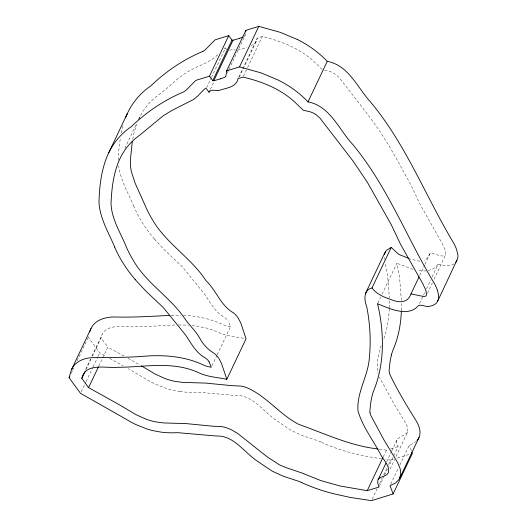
<?xml version="1.0" encoding="UTF-8"?>
<svg xmlns="http://www.w3.org/2000/svg" width="527" height="527" viewBox="0 0 527 527"><rect width="100%" height="100%" fill="white"/><g stroke="black" fill="none" stroke-linecap="round" stroke-linejoin="round"><path stroke-width="0.4" stroke-dasharray="2.63 1.98" d="M118.252 160.274L118.865 149.661L120.38 137.692M389.315 307.985L389.413 299.455M401.396 310.298L401.488 303.624M389.295 308.756C388.814 319.362 387.055 329.955 383.419 339.955M245.444 33.511L245.292 34.637A5.257 3.702 25.4 0 1 244.653 36.152M132.705 139.359L134.102 132.659L136.704 124.062M121.243 132.923L122.91 125.881M322.142 69.485L313.46 61A65.585 46.211 25.4 0 0 303.815 53.517C291.286 45.138 276.886 40.039 262.308 36.547L257.281 38.102L256.412 41.034L244.166 66.824M88.496 336.529L88.332 337.194L99.761 352.807L105.578 356.081M434.09 279.238L445.809 254.304L445.216 250.22L442.509 244.08L419.729 203.666L411.337 185.761L397.773 160.979L388.689 145.169L378.814 129.668L368.037 114.84L339.263 77.66L335.659 74.406L332.847 72.647L329.606 71.31L324.441 70.322M92.304 356.265L101.052 337.847C102.936 326.299 116.651 325.982 125.775 326.76C142.29 327.162 158.759 325.679 175.241 324.994M396.041 456.461L407.588 432.14L407.799 428.201L405.797 423.365L393.807 403.669L379.447 377.286M381.186 345.58C378.465 354.526 375.758 364.48 378.057 373.768M407.588 432.14C403.465 437.041 392.569 437.298 398.175 446.534L388.728 466.435M124.892 148.331L136.612 123.608M138.535 119.589L142.501 112.014L147.889 104.662A108.806 76.665 25.4 0 1 158.719 94.853C169.72 86.948 178.62 76.158 190.919 70.071C200.036 64.92 210.859 62.081 218.224 54.268M206.577 87.713L211.129 78.134M211.479 77.397L225.477 47.924L226.663 49.545M71.185 373.3L72.239 371.094M72.588 370.356L74.689 365.929M77.133 360.771L87.983 337.932M210.392 89.28L213.89 81.909M85.657 369.295L90.552 358.979M91.955 356.035L102.1 334.665M86.006 369.532L90.907 359.216M227.203 73.108L228.632 70.104M228.955 69.426L245.075 35.474M81.211 391.857L85.763 382.279M86.112 381.541L92.759 367.543M93.108 366.805L97.66 357.227M98.009 356.489L99.761 352.807M98.727 366.258L107.824 347.102L101.052 337.847M238.738 77.153L257.281 38.102M239.265 77.14L243.817 67.561M243.408 76.343L247.262 68.233M247.611 67.502L262.308 36.547M211.946 365.791L216.847 355.475M217.196 354.737L230.49 326.733L228.296 321.299M377.938 303.051L380.738 297.162M382.141 294.211L396.831 263.263L399.486 276.148L401.462 301.793M419.716 275.483L424.617 265.167M424.966 264.435L430.216 253.382C435.256 252.835 441.264 258.23 445.638 254.923M419.499 303.486L424.749 292.439M426.495 288.75L430.697 279.909M432.094 276.958L438.042 264.435L444.34 265.661L449.762 265.509A15.349 10.817 25.4 0 0 454.024 263.862M427.443 293.243L432.344 282.927M383.307 456.784L386.456 450.157L387.918 449.702M386.568 461.83L391.469 451.514M391.818 450.776L397.417 438.984M372.181 499.174L377.075 488.858M379.526 483.7L382.325 477.805M383.722 474.86L387.226 467.489M388.623 464.544L390.724 460.117L393.425 459.287M379.282 486.329L384.176 476.013M384.526 475.275L387.325 469.379M390.092 468.984L394.644 459.406M390.744 484.175L398.445 467.963M399.841 465.012L409.288 445.117L412.845 443.662L415.856 441.672M138.68 119.254L140.287 115.907M256.412 41.034L254.791 43.306L251.287 45.744M438.042 264.435L433.681 268.566L428.155 270.654M430.216 253.382L426.778 258.579L424.11 260.707M229.765 50.223L231.808 49.709L235.398 49.953M237.815 50.098L246.952 47.404M224.008 48.379L225.477 47.924M390.85 448.8L398.175 446.534M397.477 458.035L409.644 454.281M426.244 270.924L421.784 270.957L417.088 270.292M171.216 315.304L180.695 315.232M178.561 324.922L188.561 325.159M183.475 315.33C197.25 315.851 210.958 318.967 223.461 324.83A13.004 9.163 25.4 0 0 226.011 325.712M419.835 261.306L410.269 259.001M191.92 325.429L205.583 327.82A59.386 41.844 25.4 0 1 216.156 331.358C224.818 336.002 234.726 336.634 244.199 338.4M390.724 460.117L385.711 459.465M386.456 450.157L378.656 449.063M180.201 391.581L172.329 390.145A58.53 41.244 25.4 0 1 166.031 388.386L155.195 384.064A72.311 50.954 25.4 0 1 144.938 378.452L128.371 368.722M381.607 458.892L367.207 456.474L352.734 453.233A136.348 96.079 25.4 0 1 320.989 442.12M230.49 326.733L228.606 326.358A35.25 24.835 25.4 0 1 226.011 325.726M413.089 269.33L396.936 263.302M123.964 356.048L107.824 347.102M128.002 358.281L140.037 365.086M109.623 358.334L123.147 365.804M154.451 239.087L164.885 250.345L182.612 267.097L203.929 293.374A19.222 13.544 25.4 0 1 205.392 295.278C210.629 303.229 215.332 312.155 223.922 317.037A11.258 7.931 25.4 0 1 228.402 321.279M133.944 206.479C128.581 193.804 121.381 181.644 118.937 167.935A68.47 48.247 25.4 0 1 118.588 165.781M411.343 450.737L409.308 445.177M385.468 264.29L387.608 275.614L389.367 297.887M384.143 257.657L384.335 259.284M154.497 239.067A130.709 92.1 25.4 0 1 133.871 206.479M244.759 36.271A20.994 14.796 25.4 0 1 244.35 36.508M321.022 442.048A32.555 22.938 25.4 0 0 317.867 440.756L304.771 436.428A86.079 60.651 25.4 0 1 302.004 435.447L291.938 430.855A38.932 27.43 25.4 0 1 290.904 430.249L281.332 423.846A133.786 94.267 25.4 0 1 279.046 422.173C265.061 414.222 255.075 396.311 237.875 395.461A14.67 10.336 25.4 0 1 236.419 395.487L236.208 395.487A43.168 30.421 25.4 0 1 233.138 395.27L197.467 392.187A52.456 36.962 25.4 0 0 194.074 392.213A70.315 49.551 25.4 0 1 180.201 391.594"/><path stroke-width="0.79" d="M401.376 310.897C400.876 324.065 398.452 337.254 393.267 349.408A79.511 56.027 25.4 0 0 391.423 354.934M297.544 39.565L280.318 32.358L258.797 26.35L245.872 30.342L226.63 70.868L226.037 75.223A5.257 3.702 25.4 0 1 225.411 76.685M245.661 31.93L245.872 30.342M132.297 141.618L130.34 160.287L130.439 165.979L131.361 171.657L135.05 182.988L145.287 205.774A114.748 80.855 25.4 0 0 152.323 219.476C166.071 243.494 191.09 257.703 206.064 280.772C216.472 290.502 220.675 305.686 233.507 312.86A22.108 15.579 25.4 0 1 238.013 317.768L240.799 322.952L246.056 338.775L226.814 379.302C216.768 377.207 206.143 376.851 196.914 371.884A59.386 41.844 25.4 0 0 186.341 368.353C163.64 362.49 140.215 367.352 117.178 367.306C105.479 368.314 85.572 362.523 81.81 378.373L88.582 387.628L118.134 404.084L136.197 414.749L146.005 419.169A48.385 34.09 25.4 0 0 155.887 421.923L163.403 422.931L186.202 423.603L212.579 426.191L221.452 426.6A24.894 17.543 25.4 0 1 226.465 427.786L231.294 429.716L237.466 433.293L266.925 456.645L279.541 464.919L286.688 467.864L301.773 472.917L320.739 480.558L340.014 485.986L367.207 490.683L378.926 487.067L377.721 482.943L377.892 480.137L385.869 463.305M301.773 482.574A32.555 22.938 25.4 0 0 298.625 481.283L285.522 476.961A86.079 60.651 25.4 0 1 282.762 475.98L272.696 471.388A38.932 27.43 25.4 0 1 271.655 470.776L262.09 464.379A133.786 94.267 25.4 0 1 259.798 462.699C245.813 454.748 235.826 436.837 218.626 435.987A14.67 10.336 25.4 0 1 217.177 436.02L216.966 436.013A43.168 30.421 25.4 0 1 213.896 435.803L178.225 432.713A52.456 36.962 25.4 0 0 174.826 432.739A70.315 49.551 25.4 0 1 160.959 432.12L153.087 430.671A58.53 41.244 25.4 0 1 146.783 428.912L135.953 424.597A72.311 50.954 25.4 0 1 125.689 418.978L80.512 393.333L69.09 377.721L71.336 369.98L91.039 328.453C95.097 319.797 105.374 317.043 114.188 316.971C132.778 317.524 151.348 316.378 169.905 315.35M391.416 354.928L390.085 361.463L389.209 369.48A23.755 16.739 25.4 0 0 389.15 371.212L389.242 372.088A12.661 8.926 25.4 0 0 389.282 372.293A20.935 14.749 25.4 0 0 390.237 375.224C397.72 390.81 406.719 405.678 415.895 420.315C419.189 425.711 421.989 432.963 418.286 438.866M409.196 258.612L398.484 254.192L391.245 247.394L371.996 287.926C363.373 290.021 364.085 300.015 366.673 306.49C370.092 323.506 371.041 341.147 369.315 358.426C367.899 376.436 356.581 392.444 357.985 410.882C362.451 426.462 372.82 439.722 380.336 453.938C383.116 459.867 390.046 465.499 388.346 472.673C386.508 476.975 380.527 475.815 378.169 479.517M384.269 254.554L386.251 250.47L391.245 247.394M89.636 332.036L89.801 331.509M89.979 330.989L91.039 328.453M125.525 117.89L127.442 113.377M377.694 303.835C387.134 307.597 396.943 312.34 407.391 311.411C410.994 311.022 414.578 309.586 417.134 306.951C419.927 302.406 426.126 308.269 430.513 306.042A15.349 10.817 25.4 0 0 437.107 302.142L438.398 299.165A21.943 15.461 25.4 0 0 438.576 295.179L437.43 290.278M437.66 301.213L457.64 258.638A21.943 15.461 25.4 0 0 457.825 254.646L456.672 249.752A61.237 43.155 25.4 0 0 454.024 243.652C425.671 196.67 405.988 144.2 370.349 101.797C357.319 87.482 348.512 65.17 327.241 61.356A80.479 56.712 25.4 0 0 297.544 39.565M301.747 482.653A136.348 96.079 25.4 0 0 333.492 493.707L350.02 497.396L371.476 500.65L393.102 493.97L390.046 485.644L395.402 483.121L399.044 479.399L400.764 474.293L400.197 468.76L397.404 462.159L383.801 439.643L370.975 415.757A20.935 14.749 25.4 0 1 369.994 412.819M108.727 152.797C113.588 142.685 121.072 133.865 130.235 127.389A109.688 77.291 25.4 0 0 131.678 126.328C146.802 111.711 164.187 100.163 183.561 91.942A33.926 23.906 25.4 0 0 186.598 89.722L195.833 80.381L209.482 76.165L228.725 35.638L231.999 40.111L233.026 40.223L239.778 38.333M69.09 377.721L69.788 376.252M220.53 78.866L213.797 80.756L212.756 80.638L231.999 40.111M213.797 80.756L233.039 40.23M226.814 379.302L221.551 363.485L218.771 358.294A22.108 15.579 25.4 0 0 214.258 353.393C208.027 349.691 203.007 344.408 199.621 337.985C195.715 331.035 189.773 325.6 185.161 319.164C170.425 297.083 146.249 283.335 133.081 260.002A114.748 80.855 25.4 0 1 126.045 246.3C120.367 232.4 111.619 219.087 111.032 203.666C111.882 183.258 114.82 161.242 128.641 145.189A108.806 76.665 25.4 0 1 139.471 135.38L163.33 115.683L171.67 110.604L193.607 99.432L197.546 96.224L204.555 88.971L206.228 88.45L208.988 92.225L209.693 90.749M81.81 378.373L85.308 371.008M226.63 70.868L239.548 66.883L258.797 26.35M88.582 387.628L98.378 366.996M327.241 61.356L307.999 101.882C330.198 105.999 338.94 129.787 352.794 144.49C387.543 186.406 406.811 238.026 434.788 284.178A61.237 43.155 25.4 0 1 437.456 290.278M365.409 293.631L385.303 251.735M371.996 287.926C376.43 293.875 383.05 296.938 389.947 299.138C398.214 302.735 407.266 303.895 410.974 293.908L419.018 276.958M367.207 490.683L382.958 457.522M399.571 478.457L419.044 437.436M393.102 493.97L412.345 453.444L411.844 452.087M71.56 369.48C74.906 361.68 83.622 358.182 91.606 357.708C109.537 357.405 127.508 357.668 145.419 356.127C165.359 354.684 185.991 356.588 204.219 365.356A13.004 9.163 25.4 0 0 206.768 366.239A35.25 24.835 25.4 0 0 209.364 366.891L211.248 367.266L209.054 361.832M456.909 260.681L456.356 261.616A15.349 10.817 25.4 0 1 455.526 262.624M208.988 92.225C211.116 88.879 215.411 90.782 218.567 90.624C225.51 87.963 236.471 87.726 238.039 78.628L243.059 77.08C257.644 80.565 272.044 85.67 284.573 94.05A65.585 46.211 25.4 0 1 294.218 101.527L303.183 110.222L310.357 111.836L313.598 113.18L316.411 114.932L320.021 118.186L353.215 161.275L367.536 182.559L391.436 225.016L400.487 244.192L422.898 283.921L425.651 289.824L426.62 294.132L426.099 295.97L424.044 296.596L410.974 293.908M417.674 439.762L417.99 439.32M416.969 440.598L417.331 440.183M202.803 51.415C183.416 59.61 166.071 71.211 150.926 85.802A109.688 77.291 25.4 0 1 149.484 86.856C140.32 93.338 132.837 102.152 127.969 112.271L108.2 153.904C101.52 168.706 99.537 185.135 99.004 201.222A68.47 48.247 25.4 0 0 99.682 208.461C102.152 222.17 109.326 234.331 114.702 247.005M228.725 35.638L215.082 39.848L205.84 49.189A33.926 23.906 25.4 0 1 202.816 51.429M377.879 448.938C350.086 445.849 324.816 433.576 298.789 424.387C279.409 414.505 266.03 395.342 245.707 387.259A24.894 17.543 25.4 0 0 240.694 386.067L231.821 385.659L205.451 383.076L182.652 382.398L175.135 381.396A48.385 34.09 25.4 0 1 165.247 378.636L155.439 374.223L141.361 365.857M239.548 66.883L261.076 72.884L278.302 80.097A80.479 56.712 25.4 0 1 308.025 101.869M135.208 279.62L145.636 290.871L163.37 307.623L184.687 333.901A19.222 13.544 25.4 0 1 186.15 335.804C191.393 343.756 196.084 352.682 204.674 357.563A11.258 7.931 25.4 0 1 209.16 361.805M209.482 76.165L212.756 80.638M377.589 303.789C384.236 331.97 384.842 362.767 374.018 389.934A79.511 56.027 25.4 0 0 372.181 395.461L370.843 401.989L369.967 410.013A23.755 16.739 25.4 0 0 369.901 411.739L370 412.615A12.661 8.926 25.4 0 0 370.033 412.819M135.248 279.6A130.709 92.1 25.4 0 1 114.629 247.011M225.516 76.797A20.994 14.796 25.4 0 1 220.444 78.721M243.191 37.088A20.994 14.796 25.4 0 1 243.039 37.153M242.73 37.285A20.994 14.796 25.4 0 1 239.686 38.188"/></g></svg>
